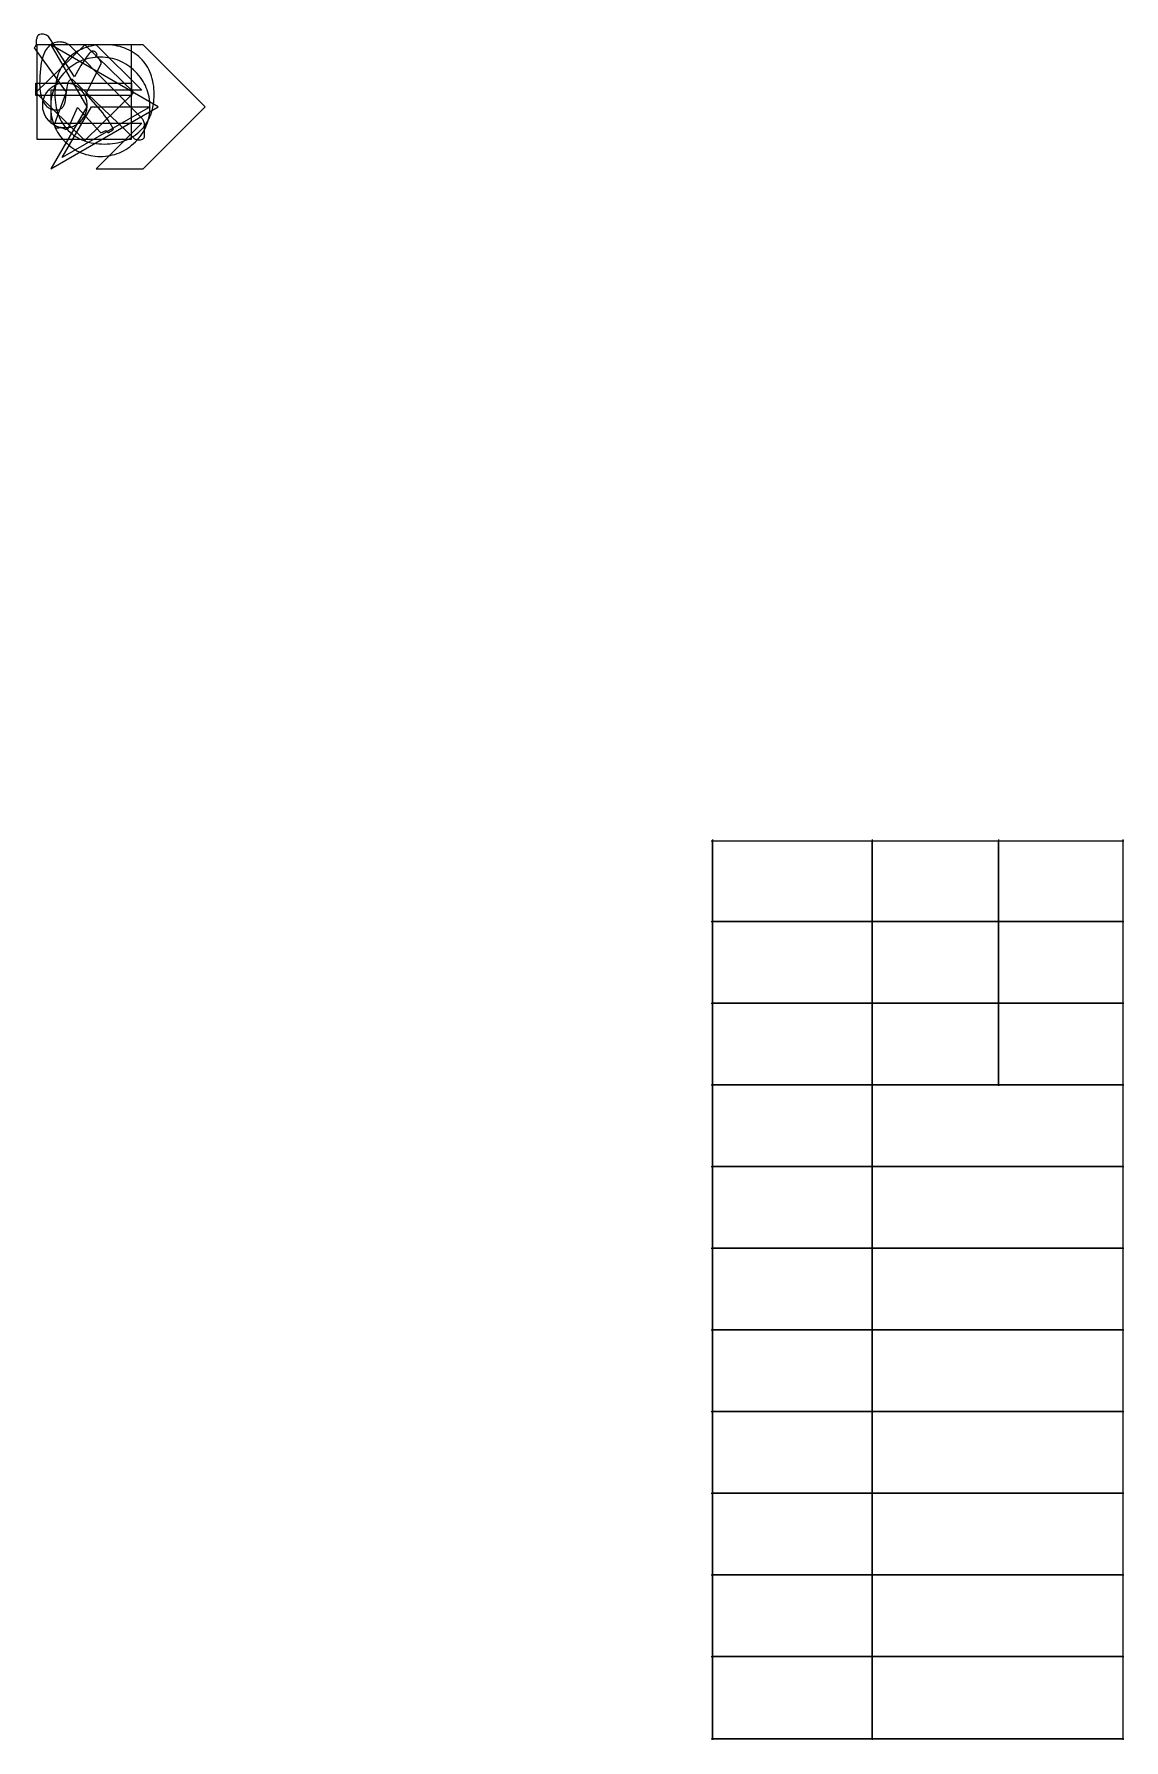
# Model space of a CAD drawing. Extents: x -7 to 3662, y -5624 to 120.
import ezdxf

# ---------------------------------------------------------------- set-up
doc = ezdxf.new("R2010")
doc.units = 0

msp = doc.modelspace()

# ---------------------------------------------------------------- linework, layer by layer
at = {"layer": 'Layer 1'}
for p, q in [((5.892972, 115.107826), (4.971409, 114.039588)), ((6.94972, 116.063625), (5.892972, 115.107826)), ((8.142067, 116.906982), (6.94972, 116.063625)), ((9.470427, 117.637896), (8.142067, 116.906982)), ((10.935213, 118.256366), (9.470427, 117.637896)), ((12.536837, 118.762391), (10.935213, 118.256366)), ((16.152259, 119.437096), (12.536837, 118.762391)), ((20.32, 119.662), (16.152259, 119.437096)), ((24.341094, 119.437096), (20.32, 119.662)), ((28.14722, 118.762391), (24.341094, 119.437096)), ((31.735071, 117.637896), (28.14722, 118.762391)), ((35.101337, 116.063625), (31.735071, 117.637896)), ((38.242712, 114.039588), (35.101337, 116.063625)), ((-5.15937, 75.653205), (-7.05555, 73.3778)), ((-7.05555, 73.3778), (100.471, -76.1999)), ((-3.316106, 78.246112), (-5.15937, 75.653205)), ((-1.578677, 81.156514), (-3.316106, 78.246112)), ((0, 84.3844), (-1.578677, 81.156514)), ((163.689, 83.82), (-1.12889, -77.3288)), ((-0.401284, 96.815441), (-0.564444, 92.8511)), ((-0.564444, 92.8511), (-0.388055, 88.829438)), ((0.105834, 100.2242), (-0.401284, 96.815441)), ((-0.388055, 88.829438), (0, 84.3844)), ((0, 84.3844), (0, 84.3844)), ((0.983369, 103.050884), (0.105834, 100.2242)), ((1.569311, 104.237669), (0.983369, 103.050884)), ((2.25778, 105.269), (1.569311, 104.237669)), ((2.628747, 108.642264), (2.25778, 105.269)), ((320.886, 83.82), (2.25778, 83.82)), ((2.25778, 83.82), (2.25778, -234.526)), ((3.013701, 110.160247), (2.628747, 108.642264)), ((3.532188, 111.565797), (3.013701, 110.160247)), ((4.184619, 112.858911), (3.532188, 111.565797)), ((4.971409, 114.039588), (4.184619, 112.858911)), ((27.766452, 57.920619), (25.248916, 52.294929)), ((30.506405, 63.129592), (27.766452, 57.920619)), ((33.467946, 67.921848), (30.506405, 63.129592)), ((36.65025, 72.297387), (33.467946, 67.921848)), ((40.05249, 76.256208), (36.65025, 72.297387)), ((41.155886, 111.565797), (38.242712, 114.039588)), ((43.673838, 79.798313), (40.05249, 76.256208)), ((43.837551, 108.642264), (41.155886, 111.565797)), ((47.513467, 82.923699), (43.673838, 79.798313)), ((46.2844, 105.269), (43.837551, 108.642264)), ((128.975, -23.7066), (46.2844, 105.269)), ((51.570551, 85.632368), (47.513467, 82.923699)), ((49.1066, 83.82), (169.898, -124.742)), ((410.915, -124.742), (49.1066, 83.82)), ((49.1066, 83.82), (49.1066, 83.82)), ((55.844264, 87.924319), (51.570551, 85.632368)), ((60.333777, 89.799552), (55.844264, 87.924319)), ((65.038264, 91.258066), (60.333777, 89.799552)), ((69.956898, 92.299863), (65.038264, 91.258066)), ((75.088852, 92.924941), (69.956898, 92.299863)), ((80.4333, 93.1333), (75.088852, 92.924941)), ((83.234636, 93.044072), (80.4333, 93.1333)), ((80.4333, 93.1333), (80.4333, 93.1333)), ((86.029781, 92.776664), (83.234636, 93.044072)), ((88.819146, 92.331489), (86.029781, 92.776664)), ((91.603142, 91.708961), (88.819146, 92.331489)), ((94.382181, 90.909493), (91.603142, 91.708961)), ((97.156673, 89.933499), (94.382181, 90.909493)), ((99.92703, 88.781393), (97.156673, 89.933499)), ((102.693662, 87.453587), (99.92703, 88.781393)), ((105.456982, 85.950496), (102.693662, 87.453587)), ((108.217401, 84.272533), (105.456982, 85.950496)), ((113.731177, 80.393645), (108.217401, 84.272533)), ((119.23828, 75.820231), (113.731177, 80.393645)), ((124.742, 70.5556), (119.23828, 75.820231)), ((356.164, -164.818), (124.742, 70.5556)), ((132.490125, 58.221595), (126.021821, 53.789075)), ((139.204804, 62.30189), (132.490125, 58.221595)), ((146.166273, 66.029546), (139.204804, 62.30189)), ((153.37495, 69.40415), (146.166273, 66.029546)), ((160.83125, 72.425287), (153.37495, 69.40415)), ((168.535589, 75.092546), (160.83125, 72.425287)), ((328.224, -77.3288), (163.689, 83.82)), ((176.488383, 77.405512), (168.535589, 75.092546)), ((184.690048, 79.363771), (176.488383, 77.405512)), ((183.537419, 59.336873), (180.965891, 56.97802)), ((185.841893, 61.022279), (183.537419, 59.336873)), ((193.141, 80.966911), (184.690048, 79.363771)), ((187.880143, 62.033826), (185.841893, 61.022279)), ((188.799694, 62.286773), (187.880143, 62.033826)), ((189.653, 62.3711), (188.799694, 62.286773)), ((192.391988, 62.185341), (189.653, 62.3711)), ((194.896156, 61.625859), (192.391988, 62.185341)), ((201.841655, 82.214517), (193.141, 80.966911)), ((197.168809, 60.689348), (194.896156, 61.625859)), ((199.21325, 59.3725), (197.168809, 60.689348)), ((201.032785, 57.672008), (199.21325, 59.3725)), ((202.630719, 55.584566), (201.032785, 57.672008)), ((210.79243, 83.106176), (201.841655, 82.214517)), ((360.115, 83.82), (202.353, 83.82)), ((202.353, 83.82), (355.6, -69.4265)), ((219.993739, 83.641475), (210.79243, 83.106176)), ((229.446, 83.82), (219.993739, 83.641475)), ((238.802367, 83.641475), (229.446, 83.82)), ((229.446, 83.82), (229.446, 83.82)), ((247.927219, 83.106176), (238.802367, 83.641475)), ((256.820555, 82.214517), (247.927219, 83.106176)), ((265.482375, 80.966911), (256.820555, 82.214517)), ((273.91268, 79.363771), (265.482375, 80.966911)), ((282.111469, 77.405512), (273.91268, 79.363771)), ((290.078742, 75.092546), (282.111469, 77.405512)), ((297.8145, 72.425287), (290.078742, 75.092546)), ((305.318742, 69.40415), (297.8145, 72.425287)), ((312.591469, 66.029546), (305.318742, 69.40415)), ((319.63268, 62.30189), (312.591469, 66.029546)), ((326.442375, 58.221595), (319.63268, 62.30189)), ((320.886, -234.526), (320.886, 83.82)), ((333.020555, 53.789075), (326.442375, 58.221595)), ((568.677, -124.742), (360.115, 83.82)), ((13.899413, 2.328413), (12.880774, -9.220648)), ((15.209093, 13.004346), (13.899413, 2.328413)), ((16.809817, 22.807155), (15.209093, 13.004346)), ((18.701586, 31.736839), (16.809817, 22.807155)), ((20.8844, 39.7934), (18.701586, 31.736839)), ((22.954623, 46.252523), (20.8844, 39.7934)), ((25.248916, 52.294929), (22.954623, 46.252523)), ((80.533044, 0.093793), (77.183932, -7.133597)), ((84.236862, 7.078099), (80.533044, 0.093793)), ((88.295798, 13.820147), (84.236862, 7.078099)), ((92.710267, 20.320764), (88.295798, 13.820147)), ((97.480682, 26.580777), (92.710267, 20.320764)), ((102.607455, 32.601013), (97.480682, 26.580777)), ((108.091, 38.3823), (102.607455, 32.601013)), ((110.230942, 4.453892), (103.863403, -1.10897)), ((113.822675, 43.869014), (108.091, 38.3823)), ((116.752247, 9.633107), (110.230942, 4.453892)), ((119.799477, 49.004744), (113.822675, 43.869014)), ((123.42815, 14.428674), (116.752247, 9.633107)), ((126.021821, 53.789075), (119.799477, 49.004744)), ((130.259481, 18.840595), (123.42815, 14.428674)), ((137.24707, 22.868869), (130.259481, 18.840595)), ((144.39175, 26.513496), (137.24707, 22.868869)), ((150.680047, 13.912723), (140.379904, -3.559137)), ((151.69435, 29.774477), (144.39175, 26.513496)), ((159.882072, 28.705675), (150.680047, 13.912723)), ((159.155702, 32.651813), (151.69435, 29.774477)), ((166.776636, 35.145503), (159.155702, 32.651813)), ((167.992625, 40.816412), (159.882072, 28.705675)), ((174.557983, 37.255548), (166.776636, 35.145503)), ((167.64, -80.9976), (218.44, 20.8845)), ((171.640676, 45.864918), (167.992625, 40.816412)), ((175.01835, 50.241629), (171.640676, 45.864918)), ((182.500575, 38.981947), (174.557983, 37.255548)), ((178.126478, 53.946135), (175.01835, 50.241629)), ((180.965891, 56.97802), (178.126478, 53.946135)), ((190.605242, 40.324702), (182.500575, 38.981947)), ((198.872814, 41.283812), (190.605242, 40.324702)), ((207.304123, 41.859278), (198.872814, 41.283812)), ((200.66, 44.5911), (205.175, 50.2356)), ((204.827092, 41.535178), (200.66, 44.5911)), ((204.010355, 53.106865), (202.630719, 55.584566)), ((205.175, 50.2356), (204.010355, 53.106865)), ((208.438609, 38.505713), (204.827092, 41.535178)), ((215.9, 42.0511), (207.304123, 41.859278)), ((211.494541, 35.502703), (208.438609, 38.505713)), ((213.994875, 32.52615), (211.494541, 35.502703)), ((215.9396, 29.576053), (213.994875, 32.52615)), ((224.446073, 41.859278), (215.9, 42.0511)), ((217.328703, 26.652412), (215.9396, 29.576053)), ((218.162174, 23.755228), (217.328703, 26.652412)), ((218.44, 20.8845), (218.162174, 23.755228)), ((232.833816, 41.283812), (224.446073, 41.859278)), ((241.063644, 40.324702), (232.833816, 41.283812)), ((249.135969, 38.981947), (241.063644, 40.324702)), ((257.051204, 37.255548), (249.135969, 38.981947)), ((264.809762, 35.145503), (257.051204, 37.255548)), ((272.412056, 32.651813), (264.809762, 35.145503)), ((279.8585, 29.774477), (272.412056, 32.651813)), ((287.149506, 26.513496), (279.8585, 29.774477)), ((294.285488, 22.868869), (287.149506, 26.513496)), ((301.266859, 18.840595), (294.285488, 22.868869)), ((308.094031, 14.428674), (301.266859, 18.840595)), ((314.767418, 9.633107), (308.094031, 14.428674)), ((321.287434, 4.453892), (314.767418, 9.633107)), ((327.65449, -1.10897), (321.287434, 4.453892)), ((339.367219, 49.004744), (333.020555, 53.789075)), ((345.482367, 43.869014), (339.367219, 49.004744)), ((351.366, 38.3823), (345.482367, 43.869014)), ((356.902406, 32.597912), (351.366, 38.3823)), ((362.081625, 26.569198), (356.902406, 32.597912)), ((366.903656, 20.296573), (362.081625, 26.569198)), ((371.3685, 13.780448), (366.903656, 20.296573)), ((375.476156, 7.021239), (371.3685, 13.780448)), ((379.226625, 0.019359), (375.476156, 7.021239)), ((382.619906, -7.22478), (379.226625, 0.019359)), ((-1.12889, -45.7199), (320.322, -45.7199)), ((-1.12889, -87.2065), (-1.12889, -45.7199)), ((-1.12889, -45.7199), (-1.12889, -45.7199)), ((11.716619, -34.938153), (11.5711, -49.1066)), ((11.5711, -49.1066), (11.755757, -57.216068)), ((12.153177, -21.642836), (11.716619, -34.938153)), ((11.755757, -57.216068), (12.307522, -65.034495)), ((12.880774, -9.220648), (12.153177, -21.642836)), ((58.850104, -55.560194), (55.699153, -57.537953)), ((62.065134, -53.754416), (58.850104, -55.560194)), ((64.311823, -53.657502), (61.065787, -60.959848)), ((65.343829, -52.120618), (62.065134, -53.754416)), ((64.51494, -55.64904), (63.637198, -64.601183)), ((67.937784, -46.514729), (64.311823, -53.657502)), ((65.744495, -46.945772), (64.51494, -55.64904)), ((68.685775, -50.6588), (65.343829, -52.120618)), ((67.326277, -38.490551), (65.744495, -46.945772)), ((69.260698, -30.28255), (67.326277, -38.490551)), ((71.943255, -39.532359), (67.937784, -46.514729)), ((72.09056, -49.368962), (68.685775, -50.6588)), ((71.548172, -22.320942), (69.260698, -30.28255)), ((74.189112, -14.6049), (71.548172, -22.320942)), ((76.327823, -32.711217), (71.943255, -39.532359)), ((75.557769, -48.251103), (72.09056, -49.368962)), ((77.183932, -7.133597), (74.189112, -14.6049)), ((79.08699, -47.305223), (75.557769, -48.251103)), ((81.091076, -26.05213), (76.327823, -32.711217)), ((82.677809, -46.531322), (79.08699, -47.305223)), ((86.232598, -19.555927), (81.091076, -26.05213)), ((86.329813, -45.929399), (82.677809, -46.531322)), ((91.751978, -13.223435), (86.232598, -19.555927)), ((90.042589, -45.499455), (86.329813, -45.929399)), ((93.815722, -45.241489), (90.042589, -45.499455)), ((97.6488, -7.05548), (91.751978, -13.223435)), ((97.6488, -45.1555), (93.815722, -45.241489)), ((103.863403, -1.10897), (97.6488, -7.05548)), ((101.524905, -45.241489), (97.6488, -45.1555)), ((97.6488, -45.1555), (97.6488, -45.1555)), ((105.321645, -45.499455), (101.524905, -45.241489)), ((104.14, -59.5488), (105.14492, -53.186127)), ((105.14492, -53.186127), (106.463984, -47.646963)), ((109.039019, -45.929399), (105.321645, -45.499455)), ((106.463984, -47.646963), (108.0939, -42.934617)), ((108.0939, -42.934617), (109.024399, -40.889536)), ((109.024399, -40.889536), (110.031375, -39.0524)), ((112.677025, -46.531322), (109.039019, -45.929399)), ((110.031375, -39.0524), (111.114418, -37.423624)), ((111.114418, -37.423624), (112.273115, -36.00362)), ((112.273115, -36.00362), (113.507056, -34.792804)), ((116.235662, -47.305223), (112.677025, -46.531322)), ((113.507056, -34.792804), (114.815828, -33.791587)), ((114.815828, -33.791587), (116.19902, -33.000385)), ((116.19902, -33.000385), (117.656221, -32.419611)), ((119.71493, -48.251103), (116.235662, -47.305223)), ((117.656221, -32.419611), (119.187018, -32.049678)), ((119.187018, -32.049678), (120.791, -31.891)), ((123.114826, -49.368962), (119.71493, -48.251103)), ((120.791, -31.891), (328.224, -231.14)), ((126.43535, -50.6588), (123.114826, -49.368962)), ((129.676501, -52.120618), (126.43535, -50.6588)), ((140.379904, -3.559137), (128.975, -23.7066)), ((132.838277, -53.754416), (129.676501, -52.120618)), ((135.920677, -55.560194), (132.838277, -53.754416)), ((138.9237, -57.537953), (135.920677, -55.560194)), ((320.322, -45.7199), (320.322, -87.2065)), ((333.869, -7.05548), (327.65449, -1.10897)), ((339.815375, -13.223435), (333.869, -7.05548)), ((345.378123, -19.555927), (339.815375, -13.223435)), ((350.557243, -26.05213), (345.378123, -19.555927)), ((355.352734, -32.711217), (350.557243, -26.05213)), ((359.764594, -39.532359), (355.352734, -32.711217)), ((363.792822, -46.514729), (359.764594, -39.532359)), ((367.437416, -53.657502), (363.792822, -46.514729)), ((370.698375, -60.959848), (367.437416, -53.657502)), ((385.656, -14.710763), (382.619906, -7.22478)), ((388.334906, -22.438176), (385.656, -14.710763)), ((390.656625, -30.406607), (388.334906, -22.438176)), ((392.621156, -38.615642), (390.656625, -30.406607)), ((394.2285, -47.064867), (392.621156, -38.615642)), ((395.478656, -55.753869), (394.2285, -47.064867)), ((396.371625, -64.682234), (395.478656, -55.753869)), ((-1.12889, -77.3288), (163.689, -238.195)), ((320.322, -87.2065), (-1.12889, -87.2065)), ((12.307522, -65.034495), (13.223089, -72.561878)), ((13.223089, -72.561878), (14.49915, -79.798213)), ((14.49915, -79.798213), (16.132399, -86.743496)), ((16.132399, -86.743496), (18.119528, -93.397723)), ((18.119528, -93.397723), (20.457231, -99.760893)), ((20.457231, -99.760893), (23.1422, -105.833)), ((21.241587, -112.541255), (20.973697, -116.347536)), ((21.688072, -108.808571), (21.241587, -112.541255)), ((22.31315, -105.149897), (21.688072, -108.808571)), ((23.116822, -101.565645), (22.31315, -105.149897)), ((24.099087, -98.056228), (23.116822, -101.565645)), ((23.1422, -105.833), (25.004143, -109.471131)), ((25.259947, -94.622059), (24.099087, -98.056228)), ((25.004143, -109.471131), (26.991348, -112.871551)), ((26.5994, -91.26355), (25.259947, -94.622059)), ((28.117447, -87.981115), (26.5994, -91.26355)), ((26.991348, -112.871551), (29.1034, -116.034671)), ((29.814087, -84.775166), (28.117447, -87.981115)), ((31.689322, -81.646116), (29.814087, -84.775166)), ((33.74315, -78.594378), (31.689322, -81.646116)), ((35.975572, -75.620365), (33.74315, -78.594378)), ((38.386587, -72.724489), (35.975572, -75.620365)), ((40.976197, -69.907163), (38.386587, -72.724489)), ((43.7444, -67.1688), (40.976197, -69.907163)), ((46.634904, -64.503116), (43.7444, -67.1688)), ((49.591139, -62.009414), (46.634904, -64.503116)), ((49.591141, -108.078647), (49.016154, -116.474846)), ((355.6, -69.4265), (49.1066, -69.4265)), ((49.1066, -69.4265), (49.1066, -180.34)), ((52.612694, -59.687693), (49.591139, -62.009414)), ((50.548947, -99.836231), (49.591141, -108.078647)), ((51.889158, -91.748425), (50.548947, -99.836231)), ((53.611361, -83.816056), (51.889158, -91.748425)), ((55.699153, -57.537953), (52.612694, -59.687693)), ((55.715143, -76.039952), (53.611361, -83.816056)), ((58.200089, -68.42094), (55.715143, -76.039952)), ((61.065787, -60.959848), (58.200089, -68.42094)), ((63.110856, -73.803027), (62.9355, -83.2554)), ((62.9355, -83.2554), (63.110856, -92.707835)), ((63.637198, -64.601183), (63.110856, -73.803027)), ((63.110856, -92.707835), (63.637198, -101.909719)), ((63.637198, -101.909719), (64.51494, -110.861882)), ((64.51494, -110.861882), (65.744495, -119.565153)), ((100.471, -76.1999), (70.62605, -157.691487)), ((95.518352, -115.464723), (96.640007, -112.447987)), ((96.640007, -112.447987), (97.6488, -109.22)), ((97.6488, -109.22), (104.14, -59.5488)), ((141.847345, -59.687693), (138.9237, -57.537953)), ((144.691611, -62.009414), (141.847345, -59.687693)), ((147.456496, -64.503116), (144.691611, -62.009414)), ((150.142, -67.1688), (147.456496, -64.503116)), ((152.754776, -69.904063), (150.142, -67.1688)), ((155.196002, -72.712914), (152.754776, -69.904063)), ((157.466091, -75.596182), (155.196002, -72.712914)), ((159.565453, -78.554694), (157.466091, -75.596182)), ((161.494501, -81.589277), (159.565453, -78.554694)), ((163.253646, -84.700758), (161.494501, -81.589277)), ((164.843301, -87.889965), (163.253646, -84.700758)), ((163.689, -238.195), (328.224, -77.3288)), ((166.263875, -91.157725), (164.843301, -87.889965)), ((167.515781, -94.504866), (166.263875, -91.157725)), ((168.599432, -97.932214), (167.515781, -94.504866)), ((217.311, -137.442), (167.64, -80.9976)), ((169.515237, -101.440598), (168.599432, -97.932214)), ((170.263609, -105.030844), (169.515237, -101.440598)), ((170.84496, -108.70378), (170.263609, -105.030844)), ((171.259701, -112.460233), (170.84496, -108.70378)), ((171.508244, -116.30103), (171.259701, -112.460233)), ((373.575697, -68.42094), (370.698375, -60.959848)), ((376.069381, -76.039952), (373.575697, -68.42094)), ((378.179425, -83.816056), (376.069381, -76.039952)), ((379.905828, -91.748425), (378.179425, -83.816056)), ((381.248589, -99.836231), (379.905828, -91.748425)), ((382.207705, -108.078647), (381.248589, -99.836231)), ((382.783176, -116.474846), (382.207705, -108.078647)), ((394.2285, -119.445763), (395.478656, -110.756793)), ((395.478656, -110.756793), (396.371625, -101.828467)), ((396.907406, -73.849549), (396.371625, -64.682234)), ((396.371625, -101.828467), (396.907406, -92.661198)), ((397.086, -83.2554), (396.907406, -73.849549)), ((396.907406, -92.661198), (397.086, -83.2554)), ((20.973697, -116.347536), (20.8844, -120.227)), ((20.8844, -120.227), (20.973697, -124.056736)), ((20.973697, -124.056736), (21.241587, -127.819916)), ((21.241587, -127.819916), (21.688072, -131.516127)), ((21.688072, -131.516127), (22.31315, -135.144953)), ((22.31315, -135.144953), (23.116822, -138.705981)), ((23.116822, -138.705981), (24.099087, -142.198795)), ((24.099087, -142.198795), (25.259947, -145.622981)), ((25.259947, -145.622981), (26.5994, -148.978125)), ((26.5994, -148.978125), (28.117447, -152.263812)), ((28.117447, -152.263812), (29.814087, -155.479627)), ((29.1034, -116.034671), (31.339887, -118.960906)), ((29.814087, -155.479627), (31.689322, -158.625156)), ((31.339887, -118.960906), (33.700397, -121.650668)), ((31.689322, -158.625156), (33.74315, -161.699984)), ((33.700397, -121.650668), (36.184515, -124.104371)), ((33.74315, -161.699984), (35.975572, -164.703698)), ((35.975572, -164.703698), (38.386587, -167.635881)), ((36.184515, -124.104371), (38.791829, -126.322427)), ((38.386587, -167.635881), (40.976197, -170.49612)), ((38.791829, -126.322427), (41.521925, -128.30525)), ((40.976197, -170.49612), (43.7444, -173.284)), ((41.521925, -128.30525), (44.374391, -130.053252)), ((44.374391, -130.053252), (47.348813, -131.566848)), ((47.348813, -131.566848), (50.444779, -132.846449)), ((49.016154, -116.474846), (48.8244, -125.024)), ((48.8244, -125.024), (49.016154, -133.573251)), ((48.8244, -125.024), (48.8244, -125.024)), ((49.016154, -133.573251), (49.591141, -141.969975)), ((169.898, -124.742), (49.1066, -334.151)), ((49.1066, -334.151), (410.915, -124.742)), ((49.591141, -141.969975), (50.548947, -150.213754)), ((50.444779, -132.846449), (53.661875, -133.892469)), ((50.548947, -150.213754), (51.889158, -158.304172)), ((51.889158, -158.304172), (53.611361, -166.24081)), ((53.611361, -166.24081), (55.715143, -174.023252)), ((53.661875, -133.892469), (56.999688, -134.705321)), ((56.999688, -134.705321), (60.457805, -135.285418)), ((60.457805, -135.285418), (64.035814, -135.633173)), ((70.62605, -157.691487), (60.6777, -185.42)), ((64.035814, -135.633173), (67.7333, -135.749)), ((65.744495, -119.565153), (67.326277, -128.020363)), ((67.326277, -128.020363), (69.260698, -136.228342)), ((67.7333, -135.749), (70.478408, -135.646404)), ((69.260698, -136.228342), (71.548172, -144.189919)), ((70.478408, -135.646404), (73.104868, -135.33834)), ((71.548172, -144.189919), (74.189112, -151.905925)), ((73.104868, -135.33834), (75.613095, -134.824395)), ((74.189112, -151.905925), (77.183932, -159.37719)), ((75.613095, -134.824395), (78.003502, -134.104156)), ((77.183932, -159.37719), (80.533044, -166.604543)), ((78.003502, -134.104156), (80.276501, -133.17721)), ((80.276501, -133.17721), (82.432506, -132.043145)), ((80.533044, -166.604543), (84.236862, -173.588814)), ((82.432506, -132.043145), (84.471931, -130.701545)), ((84.471931, -130.701545), (86.395187, -129.152)), ((86.395187, -129.152), (88.20269, -127.394095)), ((383.257, -124.742), (87.2066, -296.051)), ((87.2066, -296.051), (185.984, -124.742)), ((88.20269, -127.394095), (89.894852, -125.427418)), ((89.894852, -125.427418), (91.472086, -123.251555)), ((91.472086, -123.251555), (92.934805, -120.866094)), ((92.934805, -120.866094), (94.283422, -118.270621)), ((94.283422, -118.270621), (95.518352, -115.464723)), ((107.527, -198.12), (138.853, -127.282)), ((138.853, -127.282), (217.875, -212.231)), ((149.86, -173.002), (152.475943, -170.263759)), ((152.475943, -170.263759), (154.926119, -167.446963)), ((154.926119, -167.446963), (157.210115, -164.552439)), ((157.210115, -164.552439), (159.327516, -161.581016)), ((159.327516, -161.581016), (161.277906, -158.53352)), ((161.277906, -158.53352), (163.060873, -155.410779)), ((163.060873, -155.410779), (164.676001, -152.213622)), ((164.676001, -152.213622), (166.122875, -148.942875)), ((166.122875, -148.942875), (167.401081, -145.599366)), ((167.401081, -145.599366), (168.510205, -142.183924)), ((168.510205, -142.183924), (169.449832, -138.697375)), ((169.449832, -138.697375), (170.219547, -135.140547)), ((170.219547, -135.140547), (170.818936, -131.514268)), ((170.818936, -131.514268), (171.247584, -127.819365)), ((171.247584, -127.819365), (171.505077, -124.056667)), ((171.505077, -124.056667), (171.591, -120.227)), ((171.591, -120.227), (171.508244, -116.30103)), ((185.984, -124.742), (383.257, -124.742)), ((224.004289, -145.736814), (217.311, -137.442)), ((230.323937, -153.899266), (224.004289, -145.736814)), ((236.266617, -161.929365), (230.323937, -153.899266)), ((241.829, -169.827125), (236.266617, -161.929365)), ((247.007758, -177.592557), (241.829, -169.827125)), ((358.148549, -167.040344), (356.164, -164.818)), ((359.868453, -169.474375), (358.148549, -167.040344)), ((359.551, -334.151), (568.677, -124.742)), ((361.323725, -172.120094), (359.868453, -169.474375)), ((362.514375, -174.9775), (361.323725, -172.120094)), ((375.476156, -173.531813), (379.226625, -166.529923)), ((376.069381, -174.023252), (378.179425, -166.24081)), ((378.179425, -166.24081), (379.905828, -158.304172)), ((379.226625, -166.529923), (382.619906, -159.285781)), ((379.905828, -158.304172), (381.248589, -150.213754)), ((381.248589, -150.213754), (382.207705, -141.969975)), ((382.207705, -141.969975), (382.783176, -133.573251)), ((382.619906, -159.285781), (385.656, -151.7998)), ((382.975, -125.024), (382.783176, -116.474846)), ((382.783176, -133.573251), (382.975, -125.024)), ((383.257, -124.742), (383.257, -124.742)), ((385.656, -151.7998), (388.334906, -144.072394)), ((388.334906, -144.072394), (390.656625, -136.103977)), ((390.656625, -136.103977), (392.621156, -127.894962)), ((392.621156, -127.894962), (394.2285, -119.445763)), ((568.677, -124.742), (568.677, -124.742)), ((43.7444, -173.284), (46.634904, -175.949758)), ((46.634904, -175.949758), (49.591139, -178.443531)), ((49.1066, -180.34), (355.6, -180.34)), ((49.591139, -178.443531), (52.612694, -180.76532)), ((52.612694, -180.76532), (55.699153, -182.915125)), ((55.699153, -182.915125), (58.850104, -184.892945)), ((55.715143, -174.023252), (58.200089, -181.651079)), ((58.200089, -181.651079), (61.065787, -189.123875)), ((58.850104, -184.892945), (62.065134, -186.698781)), ((60.6777, -185.42), (60.850231, -187.906354)), ((60.850231, -187.906354), (61.370028, -190.071953)), ((61.065787, -189.123875), (64.311823, -196.441221)), ((61.370028, -190.071953), (62.240399, -191.913482)), ((62.065134, -186.698781), (65.343829, -188.332633)), ((62.240399, -191.913482), (63.46465, -193.427625)), ((63.46465, -193.427625), (65.046089, -194.611064)), ((64.311823, -196.441221), (67.937784, -203.602701)), ((65.046089, -194.611064), (66.988022, -195.460484)), ((65.343829, -188.332633), (68.685775, -189.7945)), ((66.988022, -195.460484), (69.293757, -195.972568)), ((67.937784, -203.602701), (71.943255, -210.607897)), ((68.685775, -189.7945), (72.09056, -191.084383)), ((69.293757, -195.972568), (71.9666, -196.144)), ((71.943255, -210.607897), (76.327823, -217.456391)), ((71.9666, -196.144), (74.021536, -196.042641)), ((72.09056, -191.084383), (75.557769, -192.202281)), ((74.021536, -196.042641), (76.341063, -195.756125)), ((75.557769, -192.202281), (79.08699, -193.148195)), ((76.327823, -217.456391), (81.091076, -224.147765)), ((76.341063, -195.756125), (81.5622, -194.733)), ((79.08699, -193.148195), (82.677809, -193.922125)), ((81.091076, -224.147765), (86.232598, -230.681604)), ((81.5622, -194.733), (86.015986, -195.795844)), ((82.677809, -193.922125), (86.329813, -194.52407)), ((84.236862, -173.588814), (88.295798, -180.330834)), ((86.015986, -195.795844), (90.522712, -197.3085)), ((86.329813, -194.52407), (90.042589, -194.954031)), ((88.295798, -180.330834), (92.710267, -186.831433)), ((90.042589, -194.954031), (93.815722, -195.212008)), ((90.522712, -197.3085), (95.135283, -199.297406)), ((92.710267, -186.831433), (97.480682, -193.09144)), ((93.815722, -195.212008), (97.6488, -195.298)), ((95.135283, -199.297406), (99.9066, -201.789)), ((97.480682, -193.09144), (102.607455, -199.111686)), ((97.6488, -195.298), (101.472168, -195.211939)), ((99.9066, -201.789), (107.527, -198.12)), ((101.472168, -195.211939), (105.216997, -194.95348)), ((102.607455, -199.111686), (108.091, -204.893)), ((105.216997, -194.95348), (108.884112, -194.522211)), ((108.091, -204.893), (113.822675, -210.379767)), ((108.884112, -194.522211), (112.474338, -193.917719)), ((112.474338, -193.917719), (115.988499, -193.139589)), ((113.822675, -210.379767), (119.799477, -215.515543)), ((115.988499, -193.139589), (119.427422, -192.18741)), ((119.427422, -192.18741), (122.79193, -191.060768)), ((119.799477, -215.515543), (126.021821, -220.299915)), ((122.79193, -191.060768), (126.08285, -189.75925)), ((126.021821, -220.299915), (132.490125, -224.732469)), ((126.08285, -189.75925), (129.301005, -188.282443)), ((129.301005, -188.282443), (132.447222, -186.629934)), ((132.447222, -186.629934), (135.522324, -184.801309)), ((132.490125, -224.732469), (139.204804, -228.812792)), ((135.522324, -184.801309), (138.527138, -182.796156)), ((138.527138, -182.796156), (141.462487, -180.614062)), ((139.204804, -228.812792), (146.166273, -232.540473)), ((141.462487, -180.614062), (144.329197, -178.254613)), ((144.329197, -178.254613), (147.128093, -175.717397)), ((147.128093, -175.717397), (149.86, -173.002)), ((355.6, -180.34), (202.353, -334.151)), ((217.875, -212.231), (235.938, -205.175)), ((235.938, -205.175), (242.711, -212.231)), ((242.711, -212.231), (247.112031, -209.898391)), ((251.799563, -185.225672), (247.007758, -177.592557)), ((247.112031, -209.898391), (251.46, -207.115875)), ((251.46, -207.115875), (255.807969, -203.856922)), ((256.201086, -192.726482), (251.799563, -185.225672)), ((255.807969, -203.856922), (260.209, -200.095)), ((260.209, -200.095), (256.201086, -192.726482)), ((312.591469, -232.540473), (319.63268, -228.812792)), ((319.63268, -228.812792), (326.442375, -224.732469)), ((326.442375, -224.732469), (333.020555, -220.299915)), ((333.020555, -220.299915), (339.367219, -215.515543)), ((339.367219, -215.515543), (345.482367, -210.379767)), ((345.378123, -230.681604), (350.557243, -224.147765)), ((345.482367, -210.379767), (351.366, -204.893)), ((350.557243, -224.147765), (355.352734, -217.456391)), ((351.366, -204.893), (356.902406, -199.108577)), ((355.352734, -217.456391), (359.764594, -210.607897)), ((356.902406, -199.108577), (362.081625, -193.079833)), ((359.764594, -210.607897), (363.792822, -203.602701)), ((362.081625, -193.079833), (366.903656, -186.807182)), ((363.440416, -178.046594), (362.514375, -174.9775)), ((362.894605, -229.843009), (363.519703, -228.674578)), ((364.101859, -181.327375), (363.440416, -178.046594)), ((363.519703, -228.674578), (364.005893, -227.401973)), ((363.792822, -203.602701), (367.437416, -196.441221)), ((364.005893, -227.401973), (364.353174, -226.024783)), ((364.498717, -184.819844), (364.101859, -181.327375)), ((364.353174, -226.024783), (364.631, -222.955)), ((364.631, -188.524), (364.498717, -184.819844)), ((364.631, -222.955), (364.631, -188.524)), ((366.903656, -186.807182), (371.3685, -180.291037)), ((367.437416, -196.441221), (370.698375, -189.123875)), ((370.698375, -189.123875), (373.575697, -181.651079)), ((371.3685, -180.291037), (375.476156, -173.531813)), ((373.575697, -181.651079), (376.069381, -174.023252)), ((2.25778, -234.526), (320.886, -234.526)), ((2.25778, -234.526), (2.25778, -234.526)), ((86.232598, -230.681604), (91.751978, -237.057488)), ((91.751978, -237.057488), (97.6488, -243.275)), ((97.6488, -243.275), (103.863403, -249.171912)), ((103.863403, -249.171912), (110.230942, -254.691371)), ((110.230942, -254.691371), (116.752247, -259.832965)), ((116.752247, -259.832965), (123.42815, -264.596281)), ((123.42815, -264.596281), (130.259481, -268.980906)), ((130.259481, -268.980906), (137.24707, -272.986426)), ((137.24707, -272.986426), (144.39175, -276.612428)), ((144.39175, -276.612428), (151.69435, -279.8585)), ((146.166273, -232.540473), (153.37495, -235.915096)), ((151.69435, -279.8585), (159.155702, -282.724228)), ((153.37495, -235.915096), (160.83125, -238.93625)), ((159.155702, -282.724228), (166.776636, -285.209199)), ((160.83125, -238.93625), (168.535589, -241.603521)), ((163.689, -238.195), (163.689, -238.195)), ((166.776636, -285.209199), (174.557983, -287.313)), ((168.535589, -241.603521), (176.488383, -243.916496)), ((176.488383, -243.916496), (184.690048, -245.874762)), ((184.690048, -245.874762), (193.141, -247.477906)), ((193.141, -247.477906), (201.841655, -248.725515)), ((201.841655, -248.725515), (210.79243, -249.617176)), ((210.79243, -249.617176), (219.993739, -250.152475)), ((219.993739, -250.152475), (229.446, -250.331)), ((229.446, -250.331), (238.802367, -250.152475)), ((238.802367, -250.152475), (247.927219, -249.617176)), ((247.927219, -249.617176), (256.820555, -248.725515)), ((256.820555, -248.725515), (265.482375, -247.477906)), ((257.051204, -287.313), (264.809762, -285.209199)), ((264.809762, -285.209199), (272.412056, -282.724228)), ((265.482375, -247.477906), (273.91268, -245.874762)), ((272.412056, -282.724228), (279.8585, -279.8585)), ((273.91268, -245.874762), (282.111469, -243.916496)), ((279.8585, -279.8585), (287.149506, -276.612428)), ((282.111469, -243.916496), (290.078742, -241.603521)), ((287.149506, -276.612428), (294.285488, -272.986426)), ((290.078742, -241.603521), (297.8145, -238.93625)), ((294.285488, -272.986426), (301.266859, -268.980906)), ((297.8145, -238.93625), (305.318742, -235.915096)), ((301.266859, -268.980906), (308.094031, -264.596281)), ((305.318742, -235.915096), (312.591469, -232.540473)), ((308.094031, -264.596281), (314.767418, -259.832965)), ((314.767418, -259.832965), (321.287434, -254.691371)), ((321.287434, -254.691371), (327.65449, -249.171912)), ((327.65449, -249.171912), (333.869, -243.275)), ((328.224, -231.14), (329.533875, -232.237352)), ((329.533875, -232.237352), (331.13475, -233.199188)), ((331.13475, -233.199188), (333.026625, -234.02218)), ((333.026625, -234.02218), (335.2095, -234.703)), ((333.869, -243.275), (339.815375, -237.057488)), ((335.2095, -234.703), (337.683375, -235.23832)), ((337.683375, -235.23832), (340.44825, -235.624812)), ((339.815375, -237.057488), (345.378123, -230.681604)), ((340.44825, -235.624812), (343.504125, -235.859148)), ((343.504125, -235.859148), (346.851, -235.938)), ((346.851, -235.938), (351.018092, -235.738982)), ((351.018092, -235.738982), (354.629609, -235.139734)), ((354.629609, -235.139734), (357.685541, -234.136963)), ((357.685541, -234.136963), (359.005158, -233.483227)), ((359.005158, -233.483227), (360.185875, -232.727375)), ((360.185875, -232.727375), (361.227689, -231.868996)), ((361.227689, -231.868996), (362.1306, -230.907678)), ((362.1306, -230.907678), (362.894605, -229.843009)), ((174.557983, -287.313), (182.500575, -289.035219)), ((182.500575, -289.035219), (190.605242, -290.375441)), ((190.605242, -290.375441), (198.872814, -291.333254)), ((198.872814, -291.333254), (207.304123, -291.908245)), ((202.353, -334.151), (359.551, -334.151)), ((207.304123, -291.908245), (215.9, -292.1)), ((215.9, -292.1), (224.446073, -291.908245)), ((224.446073, -291.908245), (232.833816, -291.333254)), ((232.833816, -291.333254), (241.063644, -290.375441)), ((241.063644, -290.375441), (249.135969, -289.035219)), ((249.135969, -289.035219), (257.051204, -287.313)), ((2272.73, -2596.16), (3661.55, -2596.16)), ((2276.4, -2592.49), (2276.4, -5623.56)), ((2276.4, -2596.16), (2814.04, -2596.16)), ((2276.4, -2868.5), (2276.4, -2596.16)), ((2814.04, -2592.49), (2814.04, -5623.56)), ((2814.04, -2596.16), (2814.04, -2868.5)), ((2814.04, -2596.16), (3239.63, -2596.16)), ((2814.04, -2868.5), (2814.04, -2596.16)), ((3239.63, -2592.49), (3239.63, -3421.94)), ((3239.63, -2596.16), (3239.63, -2868.5)), ((3239.63, -2596.16), (3657.88, -2596.16)), ((3239.63, -2868.5), (3239.63, -2596.16)), ((3657.88, -2592.49), (3657.88, -5623.56)), ((3657.88, -2596.16), (3657.88, -2868.5)), ((2272.73, -2868.5), (3661.55, -2868.5)), ((2814.04, -2868.5), (2276.4, -2868.5)), ((2276.4, -2868.5), (2814.04, -2868.5)), ((2276.4, -3143.39), (2276.4, -2868.5)), ((3239.63, -2868.5), (2814.04, -2868.5)), ((2814.04, -2868.5), (2814.04, -3143.39)), ((2814.04, -2868.5), (3239.63, -2868.5)), ((2814.04, -3143.39), (2814.04, -2868.5)), ((3657.88, -2868.5), (3239.63, -2868.5)), ((3239.63, -2868.5), (3239.63, -3143.39)), ((3239.63, -2868.5), (3657.88, -2868.5)), ((3239.63, -3143.39), (3239.63, -2868.5)), ((3657.88, -2868.5), (3657.88, -3143.39)), ((2272.73, -3143.39), (3661.55, -3143.39)), ((2814.04, -3143.39), (2276.4, -3143.39)), ((2276.4, -3143.39), (2814.04, -3143.39)), ((2276.4, -3418.27), (2276.4, -3143.39)), ((3239.63, -3143.39), (2814.04, -3143.39)), ((2814.04, -3143.39), (2814.04, -3418.27)), ((2814.04, -3143.39), (3239.63, -3143.39)), ((2814.04, -3418.27), (2814.04, -3143.39)), ((3657.88, -3143.39), (3239.63, -3143.39)), ((3239.63, -3143.39), (3239.63, -3418.27)), ((3239.63, -3143.39), (3657.88, -3143.39)), ((3239.63, -3418.27), (3239.63, -3143.39)), ((3657.88, -3143.39), (3657.88, -3418.27)), ((2272.73, -3418.27), (3661.55, -3418.27)), ((2814.04, -3418.27), (2276.4, -3418.27)), ((2276.4, -3418.27), (2814.04, -3418.27)), ((2276.4, -3693.16), (2276.4, -3418.27)), ((3239.63, -3418.27), (2814.04, -3418.27)), ((2814.04, -3418.27), (2814.04, -3693.16)), ((2814.04, -3418.27), (3657.88, -3418.27)), ((2814.04, -3693.16), (2814.04, -3418.27)), ((3657.88, -3418.27), (3239.63, -3418.27)), ((3657.88, -3418.27), (3657.88, -3693.16)), ((2272.73, -3693.16), (3661.55, -3693.16)), ((2814.04, -3693.16), (2276.4, -3693.16)), ((2276.4, -3693.16), (2814.04, -3693.16)), ((2276.4, -3968.04), (2276.4, -3693.16)), ((3657.88, -3693.16), (2814.04, -3693.16)), ((2814.04, -3693.16), (2814.04, -3968.04)), ((2814.04, -3693.16), (3657.88, -3693.16)), ((2814.04, -3968.04), (2814.04, -3693.16)), ((3657.88, -3693.16), (3657.88, -3968.04)), ((2272.73, -3968.04), (3661.55, -3968.04)), ((2814.04, -3968.04), (2276.4, -3968.04)), ((2276.4, -3968.04), (2814.04, -3968.04)), ((2276.4, -4242.93), (2276.4, -3968.04)), ((3657.88, -3968.04), (2814.04, -3968.04)), ((2814.04, -3968.04), (2814.04, -4242.93)), ((2814.04, -3968.04), (3657.88, -3968.04)), ((2814.04, -4242.93), (2814.04, -3968.04)), ((3657.88, -3968.04), (3657.88, -4242.93)), ((2272.73, -4242.93), (3661.55, -4242.93)), ((2814.04, -4242.93), (2276.4, -4242.93)), ((2276.4, -4242.93), (2814.04, -4242.93)), ((2276.4, -4517.81), (2276.4, -4242.93)), ((3657.88, -4242.93), (2814.04, -4242.93)), ((2814.04, -4242.93), (2814.04, -4517.81)), ((2814.04, -4242.93), (3657.88, -4242.93)), ((2814.04, -4517.81), (2814.04, -4242.93)), ((3657.88, -4242.93), (3657.88, -4517.81)), ((2272.73, -4517.81), (3661.55, -4517.81)), ((2814.04, -4517.81), (2276.4, -4517.81)), ((2276.4, -4517.81), (2814.04, -4517.81)), ((2276.4, -4792.69), (2276.4, -4517.81)), ((3657.88, -4517.81), (2814.04, -4517.81)), ((2814.04, -4517.81), (2814.04, -4792.69)), ((2814.04, -4517.81), (3657.88, -4517.81)), ((2814.04, -4792.69), (2814.04, -4517.81)), ((3657.88, -4517.81), (3657.88, -4792.69)), ((2272.73, -4792.69), (3661.55, -4792.69)), ((2814.04, -4792.69), (2276.4, -4792.69)), ((2276.4, -4792.69), (2814.04, -4792.69)), ((2276.4, -5067.58), (2276.4, -4792.69)), ((3657.88, -4792.69), (2814.04, -4792.69)), ((2814.04, -4792.69), (2814.04, -5067.58)), ((2814.04, -4792.69), (3657.88, -4792.69)), ((2814.04, -5067.58), (2814.04, -4792.69)), ((3657.88, -4792.69), (3657.88, -5067.58)), ((2272.73, -5067.58), (3661.55, -5067.58)), ((2814.04, -5067.58), (2276.4, -5067.58)), ((2276.4, -5067.58), (2814.04, -5067.58)), ((2276.4, -5342.46), (2276.4, -5067.58)), ((3657.88, -5067.58), (2814.04, -5067.58)), ((2814.04, -5067.58), (2814.04, -5342.46)), ((2814.04, -5067.58), (3657.88, -5067.58)), ((2814.04, -5342.46), (2814.04, -5067.58)), ((3657.88, -5067.58), (3657.88, -5342.46)), ((2272.73, -5342.46), (3661.55, -5342.46)), ((2814.04, -5342.46), (2276.4, -5342.46)), ((2276.4, -5342.46), (2814.04, -5342.46)), ((2276.4, -5619.89), (2276.4, -5342.46)), ((3657.88, -5342.46), (2814.04, -5342.46)), ((2814.04, -5342.46), (2814.04, -5619.89)), ((2814.04, -5342.46), (3657.88, -5342.46)), ((2814.04, -5619.89), (2814.04, -5342.46)), ((3657.88, -5342.46), (3657.88, -5619.89)), ((2272.73, -5619.89), (3661.55, -5619.89)), ((2814.04, -5619.89), (2276.4, -5619.89)), ((3657.88, -5619.89), (2814.04, -5619.89))]:
    msp.add_line(p, q, dxfattribs=at)

doc.saveas('drawing.dxf')
